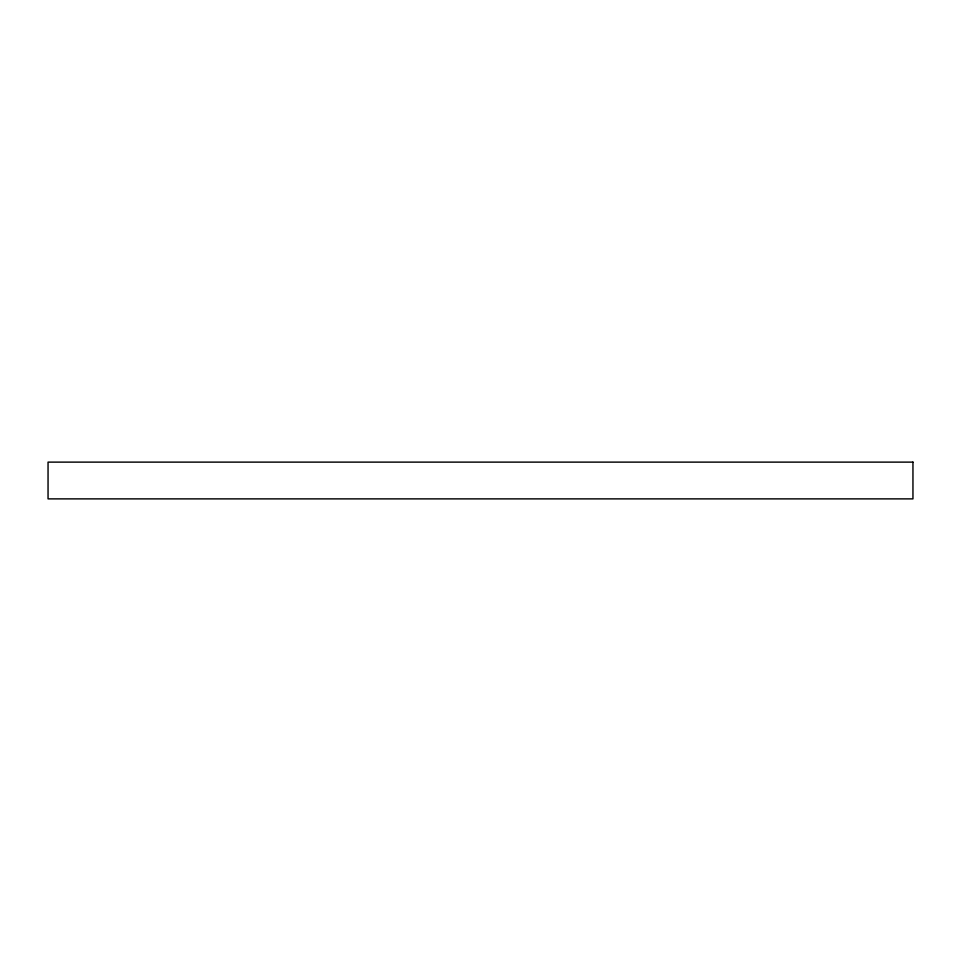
<?xml version="1.0" encoding="UTF-8"?>
<svg xmlns="http://www.w3.org/2000/svg" width="961" height="961" viewBox="0 0 961 961"><rect width="100%" height="100%" fill="white"/><g stroke="black" fill="none" stroke-linecap="round" stroke-linejoin="round"><path stroke-width="1.44" d="M912.95 462.121L48.05 462.121L48.05 498.879L912.95 498.879L912.95 462.121"/></g></svg>
